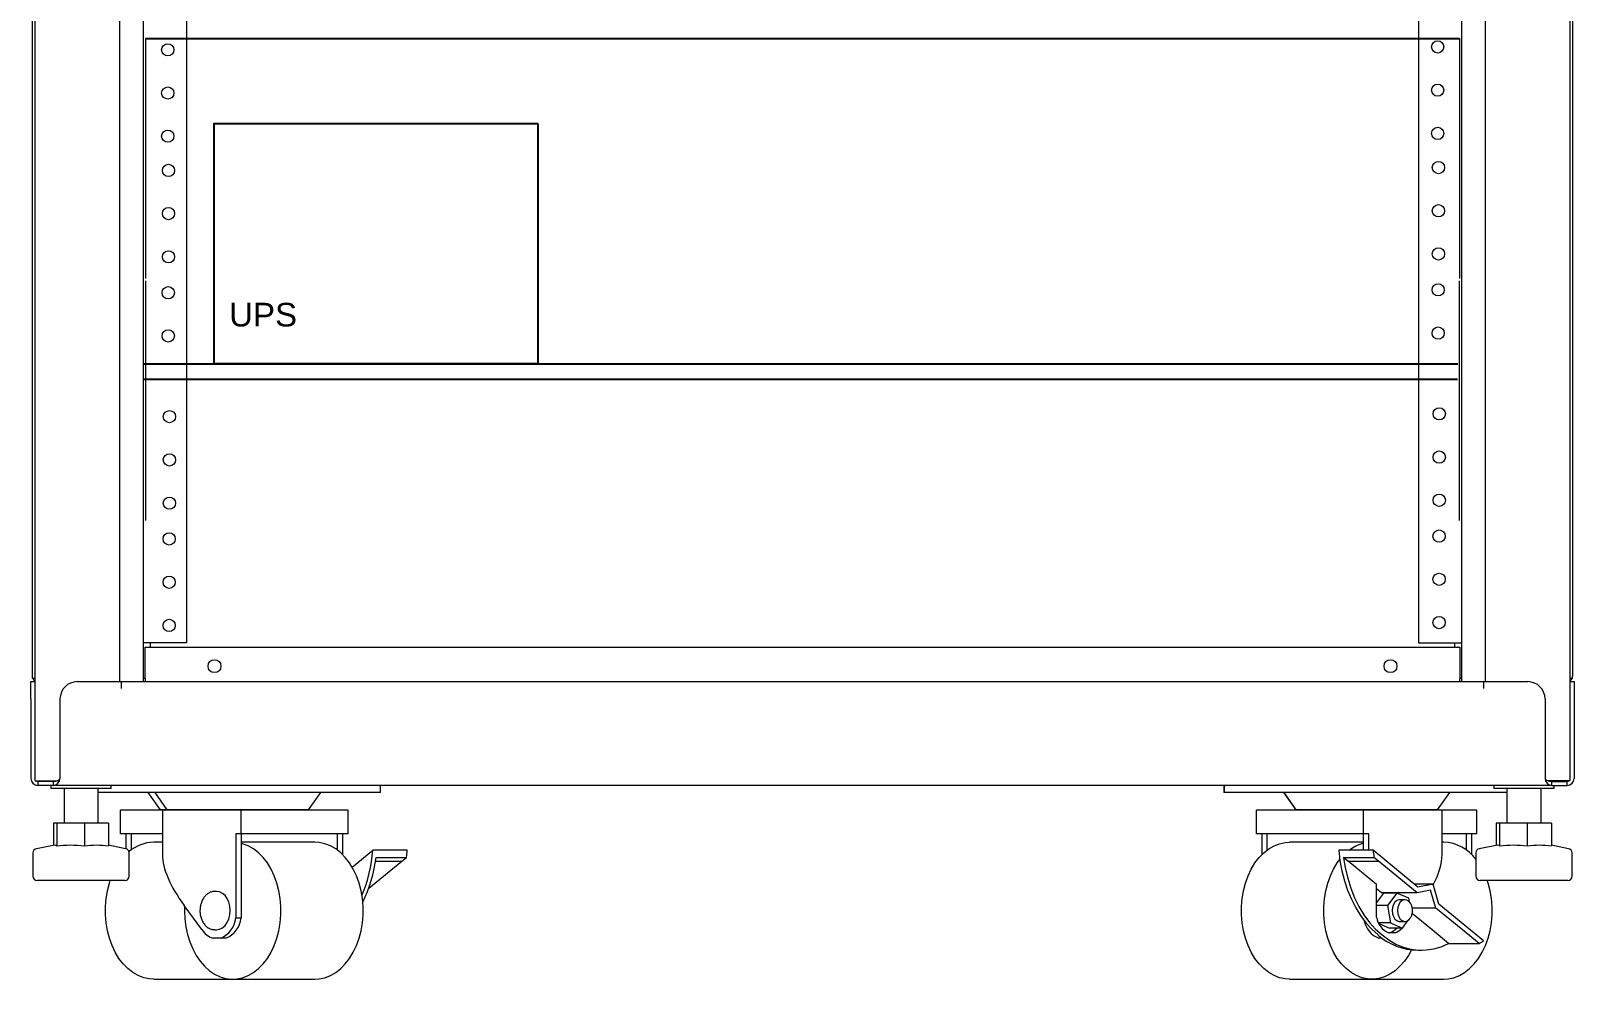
# Model space of a CAD drawing. Header units: inches. Extents: x 29 to 2254, y 8 to 2046.
# Drawn here: x 29.01 to 49.72, y 12.04 to 24.77 of the extents above; entities that cross this region are included whole.
import ezdxf

# ---------------------------------------------------------------- set-up
doc = ezdxf.new("R2010")
doc.units = ezdxf.units.IN
doc.header["$MEASUREMENT"] = 0
doc.layers.add('AV3', color=7, linetype='Continuous')
doc.styles.get("Standard").update_dxf_attribs({"font": 'arial.ttf'})

msp = doc.modelspace()

# ---------------------------------------------------------------- linework, layer by layer
at = {"color": 7, "linetype": 'Continuous', "lineweight": 18}
for p, q in [((29.061, 47.645), (29.061, 14.712)), ((49.672, 14.712), (49.672, 47.645)), ((30.198, 46.323), (30.198, 16.033)), ((30.518, 46.323), (30.518, 16.033)), ((48.215, 16.033), (48.215, 46.323)), ((48.534, 16.033), (48.534, 46.323)), ((29.029, 16.108), (29.029, 46.149)), ((49.704, 46.149), (49.704, 16.108)), ((31.098, 30.925), (31.098, 16.556)), ((47.635, 30.925), (47.635, 16.556)), ((30.547, 24.667), (30.547, 21.447)), ((48.186, 24.667), (48.186, 21.447)), ((30.547, 21.415), (30.547, 18.195)), ((48.186, 18.195), (48.186, 21.415)), ((30.704, 16.556), (30.518, 16.556)), ((30.545, 16.405), (30.545, 16.498)), ((30.545, 16.498), (48.188, 16.498)), ((30.545, 16.074), (30.545, 16.405)), ((30.611, 16.556), (30.611, 16.498)), ((31.098, 16.556), (30.704, 16.556)), ((47.635, 16.556), (48.029, 16.556)), ((48.029, 16.556), (48.215, 16.556)), ((48.122, 16.498), (48.122, 16.556)), ((48.188, 16.498), (48.188, 16.405)), ((48.188, 16.405), (48.188, 16.074)), ((29.009, 16.033), (29.061, 16.033)), ((29.009, 15.801), (29.009, 16.033)), ((29.029, 16.075), (29.029, 16.108)), ((29.061, 16.075), (29.029, 16.075)), ((29.632, 16.033), (30.227, 16.033)), ((30.227, 16.033), (48.506, 16.033)), ((30.227, 15.941), (30.227, 16.033)), ((30.545, 16.075), (30.518, 16.075)), ((30.545, 16.074), (30.545, 16.033)), ((48.215, 16.075), (48.188, 16.075)), ((48.188, 16.033), (48.188, 16.074)), ((48.506, 16.033), (48.506, 15.941)), ((48.506, 16.033), (49.101, 16.033)), ((49.704, 16.075), (49.672, 16.075)), ((49.672, 16.033), (49.724, 16.033)), ((49.704, 16.075), (49.704, 16.108)), ((49.724, 16.033), (49.724, 15.801)), ((29.009, 15.801), (29.009, 14.734)), ((29.4, 15.801), (29.4, 14.734)), ((49.333, 15.801), (49.333, 14.734)), ((49.724, 15.801), (49.724, 14.734)), ((29.062, 14.7), (29.088, 14.7)), ((29.088, 14.7), (29.324, 14.7)), ((29.102, 14.693), (29.102, 14.641)), ((29.307, 14.693), (29.102, 14.693)), ((29.307, 14.641), (29.102, 14.641)), ((29.277, 14.641), (29.277, 14.598)), ((30.089, 14.598), (29.277, 14.598)), ((29.307, 14.693), (29.307, 14.641)), ((49.426, 14.641), (29.307, 14.641)), ((29.324, 14.7), (29.379, 14.7)), ((29.454, 14.598), (29.454, 14.134)), ((29.911, 14.134), (29.911, 14.598)), ((29.956, 14.546), (29.911, 14.546)), ((31.966, 14.546), (29.956, 14.546)), ((30.089, 14.598), (30.089, 14.641)), ((30.58, 14.546), (30.744, 14.312)), ((30.672, 14.546), (30.836, 14.312)), ((32.377, 14.546), (31.966, 14.546)), ((33.615, 14.546), (32.377, 14.546)), ((32.736, 14.312), (32.9, 14.546)), ((33.701, 14.546), (33.615, 14.546)), ((33.701, 14.546), (33.701, 14.641)), ((45.024, 14.641), (45.024, 14.546)), ((45.026, 14.546), (45.024, 14.546)), ((45.026, 14.641), (45.026, 14.546)), ((45.112, 14.546), (45.026, 14.546)), ((46.352, 14.546), (45.112, 14.546)), ((45.824, 14.546), (45.988, 14.312)), ((45.826, 14.546), (45.99, 14.312)), ((46.762, 14.546), (46.352, 14.546)), ((48.77, 14.546), (46.762, 14.546)), ((47.891, 14.312), (48.054, 14.546)), ((48.644, 14.641), (48.644, 14.598)), ((48.847, 14.598), (48.644, 14.598)), ((48.822, 14.546), (48.77, 14.546)), ((48.822, 14.598), (48.822, 14.134)), ((49.456, 14.598), (48.847, 14.598)), ((49.279, 14.134), (49.279, 14.598)), ((49.409, 14.7), (49.354, 14.7)), ((49.645, 14.7), (49.409, 14.7)), ((49.426, 14.641), (49.426, 14.693)), ((49.426, 14.693), (49.631, 14.693)), ((49.426, 14.641), (49.631, 14.641)), ((49.456, 14.598), (49.456, 14.641)), ((49.631, 14.641), (49.631, 14.693)), ((49.671, 14.7), (49.645, 14.7)), ((30.214, 13.99), (30.214, 14.306)), ((30.774, 14.306), (30.214, 14.306)), ((30.836, 14.312), (30.744, 14.312)), ((30.774, 14.306), (30.774, 13.707)), ((31.068, 14.306), (30.774, 14.306)), ((32.456, 14.312), (30.836, 14.312)), ((31.83, 14.306), (31.068, 14.306)), ((31.83, 13.99), (31.83, 14.306)), ((33.266, 14.306), (31.83, 14.306)), ((32.736, 14.312), (32.456, 14.312)), ((33.266, 13.99), (33.266, 14.306)), ((45.46, 13.99), (45.46, 14.306)), ((46.898, 14.306), (45.46, 14.306)), ((45.99, 14.312), (45.988, 14.312)), ((46.271, 14.312), (45.99, 14.312)), ((47.891, 14.312), (46.271, 14.312)), ((46.898, 13.99), (46.898, 14.306)), ((47.659, 14.306), (46.898, 14.306)), ((47.952, 14.306), (47.659, 14.306)), ((47.952, 13.706), (47.952, 14.306)), ((48.419, 14.306), (47.952, 14.306)), ((48.419, 13.99), (48.419, 14.306)), ((29.312, 14.134), (29.312, 13.836)), ((29.357, 14.134), (29.312, 14.134)), ((29.727, 14.134), (29.357, 14.134)), ((29.357, 14.134), (29.357, 13.829)), ((30.053, 14.134), (29.727, 14.134)), ((29.727, 14.134), (29.727, 13.829)), ((30.053, 14.134), (30.053, 13.829)), ((48.679, 14.134), (48.679, 13.836)), ((48.724, 14.134), (48.679, 14.134)), ((48.724, 14.134), (48.724, 13.829)), ((49.095, 14.134), (48.724, 14.134)), ((49.095, 14.134), (49.095, 13.829)), ((49.421, 14.134), (49.095, 14.134)), ((49.421, 14.134), (49.421, 13.829)), ((30.774, 13.99), (30.214, 13.99)), ((30.284, 13.99), (30.284, 13.79)), ((30.355, 13.99), (30.355, 13.771)), ((31.76, 13.99), (31.76, 12.861)), ((31.83, 13.99), (31.76, 13.99)), ((33.266, 13.99), (31.83, 13.99)), ((31.831, 13.99), (31.831, 12.861)), ((33.126, 13.77), (33.126, 13.99)), ((33.196, 13.709), (33.196, 13.99)), ((46.898, 13.99), (45.46, 13.99)), ((45.53, 13.99), (45.53, 13.708)), ((45.601, 13.99), (45.601, 13.77)), ((46.897, 13.769), (46.897, 13.99)), ((46.968, 13.99), (46.898, 13.99)), ((46.968, 13.769), (46.968, 13.99)), ((48.419, 13.99), (47.952, 13.99)), ((48.278, 13.771), (48.278, 13.99)), ((48.349, 13.71), (48.349, 13.99)), ((29.037, 13.733), (29.037, 13.422)), ((29.332, 13.84), (29.084, 13.79)), ((30.281, 13.79), (30.053, 13.836)), ((30.328, 13.422), (30.328, 13.733)), ((30.774, 13.877), (30.659, 13.877)), ((32.822, 13.877), (31.831, 13.877)), ((33.323, 13.542), (33.6, 13.769)), ((34.061, 13.769), (33.6, 13.769)), ((33.642, 13.674), (34.051, 13.674)), ((33.99, 13.624), (34.051, 13.674)), ((46.897, 13.877), (45.904, 13.877)), ((47.026, 13.769), (46.565, 13.769)), ((46.628, 13.674), (47.036, 13.674)), ((46.688, 13.624), (46.628, 13.674)), ((47.626, 13.276), (47.026, 13.769)), ((47.097, 13.624), (47.036, 13.674)), ((47.975, 13.877), (47.952, 13.877)), ((48.404, 13.733), (48.404, 13.422)), ((48.7, 13.84), (48.451, 13.79)), ((49.649, 13.79), (49.421, 13.836)), ((49.696, 13.422), (49.696, 13.733)), ((33.544, 13.259), (33.989, 13.624)), ((33.635, 13.624), (33.99, 13.624)), ((46.688, 13.624), (47.097, 13.624)), ((47.073, 13.309), (46.689, 13.624)), ((47.615, 13.2), (47.097, 13.625)), ((30.27, 13.363), (29.096, 13.363)), ((47.073, 12.871), (47.073, 13.309)), ((47.83, 13.313), (47.582, 13.313)), ((47.83, 13.313), (47.626, 13.276)), ((47.909, 13.044), (47.83, 13.313)), ((49.637, 13.363), (48.463, 13.363)), ((31.503, 13.217), (31.477, 13.217)), ((47.136, 13.2), (47.073, 13.252)), ((47.167, 13.194), (47.073, 13.067)), ((47.615, 13.2), (47.136, 13.2)), ((47.342, 13.194), (47.167, 13.194)), ((47.342, 13.194), (47.219, 13.028)), ((47.329, 13.194), (47.327, 13.2)), ((47.505, 13.125), (47.342, 13.194)), ((47.454, 13.104), (47.382, 13.104)), ((47.513, 13.078), (47.505, 13.125)), ((47.797, 13.232), (47.615, 13.2)), ((47.868, 12.993), (47.797, 13.232)), ((31.305, 12.707), (31.068, 13.027)), ((31.76, 12.861), (31.831, 12.861)), ((47.219, 13.028), (47.073, 13.028)), ((47.219, 13.028), (47.258, 12.793)), ((47.543, 12.89), (47.544, 12.891)), ((47.544, 12.891), (47.544, 12.892)), ((47.55, 12.911), (47.553, 12.915)), ((47.551, 12.915), (47.553, 12.915)), ((47.868, 12.993), (47.553, 12.993)), ((47.816, 12.7), (47.553, 12.915)), ((48.225, 12.7), (47.868, 12.993)), ((48.509, 12.552), (47.909, 13.044)), ((31.477, 12.702), (31.503, 12.702)), ((47.258, 12.793), (47.098, 12.793)), ((47.102, 12.786), (47.246, 12.725)), ((47.322, 12.662), (47.233, 12.662)), ((47.421, 12.725), (47.246, 12.725)), ((47.258, 12.793), (47.421, 12.725)), ((47.382, 12.815), (47.454, 12.815)), ((47.421, 12.725), (47.498, 12.829)), ((48.038, 12.518), (47.816, 12.7)), ((48.447, 12.518), (48.225, 12.7)), ((31.553, 12.588), (31.454, 12.588)), ((31.623, 12.588), (31.553, 12.588)), ((47.149, 12.588), (47.105, 12.588)), ((47.626, 12.429), (47.678, 12.429)), ((48.038, 12.518), (48.447, 12.518)), ((30.659, 12.039), (31.719, 12.039)), ((31.719, 12.039), (32.822, 12.039)), ((45.904, 12.039), (47.009, 12.039)), ((47.009, 12.039), (47.975, 12.039))]:
    msp.add_line(p, q, dxfattribs=at)
at = {"color": 7, "linetype": 'Continuous', "lineweight": 18, "flags": 128}
for points in [[(31.073, 13.021), (31.071, 12.958), (31.076, 12.85), (31.089, 12.742), (31.112, 12.638), (31.143, 12.539), (31.182, 12.445), (31.228, 12.358), (31.282, 12.28), (31.341, 12.212), (31.406, 12.153), (31.476, 12.107), (31.548, 12.072), (31.623, 12.049), (31.7, 12.04), (31.776, 12.043), (31.852, 12.059), (31.926, 12.088), (31.997, 12.129), (32.065, 12.181), (32.127, 12.245), (32.184, 12.318), (32.234, 12.401), (32.277, 12.491), (32.312, 12.588), (32.338, 12.69), (32.356, 12.796), (32.365, 12.904), (32.365, 13.013), (32.356, 13.121), (32.338, 13.227), (32.312, 13.329), (32.277, 13.426), (32.234, 13.516), (32.184, 13.599), (32.127, 13.672), (32.065, 13.736), (31.997, 13.788), (31.926, 13.829), (31.852, 13.858), (31.831, 13.864)], [(32.822, 12.039), (32.88, 12.043), (32.956, 12.059), (33.03, 12.088), (33.101, 12.129), (33.168, 12.181), (33.23, 12.245), (33.287, 12.318), (33.337, 12.401), (33.38, 12.491), (33.415, 12.588), (33.442, 12.69), (33.46, 12.796), (33.469, 12.904), (33.469, 13.013), (33.46, 13.121), (33.442, 13.227), (33.415, 13.329), (33.38, 13.426), (33.337, 13.516), (33.287, 13.599), (33.23, 13.672), (33.168, 13.736), (33.101, 13.788), (33.03, 13.829), (32.956, 13.858), (32.88, 13.874), (32.822, 13.877)], [(45.904, 12.039), (45.847, 12.043), (45.771, 12.059), (45.697, 12.088), (45.626, 12.129), (45.559, 12.181), (45.496, 12.245), (45.44, 12.318), (45.39, 12.401), (45.347, 12.491), (45.312, 12.588), (45.285, 12.69), (45.267, 12.796), (45.258, 12.904), (45.258, 13.013), (45.267, 13.121), (45.285, 13.227), (45.312, 13.329), (45.347, 13.426), (45.39, 13.516), (45.44, 13.599), (45.496, 13.672), (45.559, 13.736), (45.626, 13.788), (45.697, 13.829), (45.771, 13.858), (45.847, 13.874), (45.904, 13.877)], [(46.565, 13.769), (46.581, 13.629), (46.606, 13.493), (46.64, 13.36), (46.683, 13.233), (46.734, 13.112), (46.792, 12.998), (46.858, 12.892), (46.93, 12.795), (47.008, 12.708), (47.092, 12.632)], [(46.628, 13.674), (46.651, 13.532), (46.684, 13.393), (46.726, 13.26), (46.777, 13.133), (46.836, 13.013), (46.903, 12.903), (46.977, 12.801), (47.058, 12.711), (47.145, 12.632), (47.236, 12.565), (47.332, 12.511), (47.43, 12.47), (47.531, 12.443), (47.634, 12.43), (47.737, 12.431), (47.839, 12.446), (47.94, 12.475), (48.038, 12.518)], [(47.54, 12.434), (47.499, 12.358), (47.445, 12.28), (47.386, 12.212), (47.321, 12.153), (47.252, 12.107), (47.179, 12.072), (47.104, 12.049), (47.028, 12.04), (46.951, 12.043), (46.875, 12.059), (46.801, 12.088), (46.73, 12.129), (46.663, 12.181), (46.601, 12.245), (46.544, 12.318), (46.494, 12.401), (46.452, 12.491), (46.417, 12.588), (46.39, 12.69), (46.372, 12.796), (46.363, 12.904), (46.363, 13.013), (46.372, 13.121), (46.39, 13.227), (46.417, 13.329), (46.452, 13.426), (46.494, 13.516), (46.544, 13.599), (46.579, 13.645)], [(47.097, 13.625), (47.097, 13.625), (47.097, 13.625), (47.097, 13.625), (47.097, 13.625), (47.097, 13.625), (47.097, 13.624), (47.097, 13.624), (47.097, 13.624)], [(30.659, 12.039), (30.601, 12.043), (30.525, 12.059), (30.45, 12.088), (30.379, 12.129), (30.312, 12.181), (30.249, 12.245), (30.192, 12.318), (30.142, 12.401), (30.099, 12.491), (30.064, 12.588), (30.037, 12.69), (30.019, 12.796), (30.01, 12.904), (30.01, 13.013), (30.019, 13.121), (30.037, 13.227), (30.064, 13.329), (30.075, 13.363)], [(47.975, 12.039), (48.032, 12.043), (48.108, 12.059), (48.183, 12.088), (48.254, 12.129), (48.321, 12.181), (48.384, 12.245), (48.441, 12.318), (48.491, 12.401), (48.534, 12.491), (48.569, 12.588), (48.596, 12.69), (48.614, 12.796), (48.623, 12.904), (48.623, 13.013), (48.614, 13.121), (48.596, 13.227), (48.569, 13.329), (48.558, 13.363)], [(31.684, 12.959), (31.68, 13.017), (31.666, 13.071), (31.645, 13.12), (31.616, 13.16), (31.582, 13.191), (31.543, 13.21), (31.503, 13.217)], [(47.382, 13.104), (47.374, 13.104), (47.344, 13.094), (47.318, 13.073), (47.297, 13.041), (47.284, 13.002), (47.28, 12.959)], [(47.352, 12.959), (47.357, 12.917), (47.37, 12.878), (47.39, 12.846), (47.417, 12.825), (47.446, 12.815), (47.477, 12.818), (47.505, 12.834), (47.529, 12.861), (47.546, 12.897), (47.555, 12.938), (47.555, 12.981), (47.546, 13.022), (47.529, 13.058), (47.505, 13.085), (47.477, 13.101), (47.446, 13.104), (47.417, 13.094), (47.39, 13.073), (47.37, 13.041), (47.357, 13.002), (47.352, 12.959)], [(31.503, 12.702), (31.543, 12.709), (31.582, 12.728), (31.616, 12.758), (31.645, 12.799), (31.666, 12.848), (31.68, 12.902), (31.684, 12.959)], [(47.28, 12.959), (47.284, 12.917), (47.297, 12.878), (47.318, 12.846), (47.344, 12.825), (47.374, 12.815), (47.382, 12.815)]]:
    msp.add_lwpolyline(points, dxfattribs=at)
at = {"color": 7, "linetype": 'Continuous', "lineweight": 18}
for centre, radius in [((30.847, 24.516), 0.0822), ((47.892, 24.555), 0.0822), ((47.892, 23.974), 0.0822), ((30.847, 23.936), 0.0822), ((30.847, 23.356), 0.0822), ((47.892, 23.394), 0.0822), ((47.902, 22.935), 0.0822), ((30.857, 22.897), 0.0822), ((30.857, 22.317), 0.0822), ((47.902, 22.355), 0.0822), ((30.857, 21.737), 0.0822), ((47.902, 21.775), 0.0822), ((30.854, 21.255), 0.0822), ((47.899, 21.293), 0.0822), ((30.854, 20.675), 0.0822), ((47.899, 20.713), 0.0822), ((47.914, 19.629), 0.0822), ((30.869, 19.591), 0.0822), ((30.869, 19.01), 0.0822), ((47.914, 19.048), 0.0822), ((30.869, 18.43), 0.0822), ((47.914, 18.468), 0.0822), ((30.866, 17.949), 0.0822), ((47.911, 17.987), 0.0822), ((30.866, 17.368), 0.0822), ((47.911, 17.407), 0.0822), ((30.866, 16.788), 0.0822), ((47.911, 16.826), 0.0822), ((31.474, 16.241), 0.0868), ((47.259, 16.241), 0.0868)]:
    msp.add_circle(centre, radius, dxfattribs=at)
for centre, radius, start, end in [((29.103, 16.108), 0.0743, 205.9445, 235.3369), ((29.632, 15.801), 0.232, 90, 180), ((49.101, 15.801), 0.232, 0, 90), ((49.629, 16.108), 0.0743, 304.6631, 334.0555), ((29.102, 14.734), 0.0928, 180, 270), ((29.307, 14.734), 0.0928, 270, 0), ((49.426, 14.734), 0.0928, 180, 270), ((49.631, 14.734), 0.0928, 270, 0), ((29.102, 14.734), 0.0408, 234.9032, 270), ((49.631, 14.734), 0.0408, 270, 305.0968), ((29.096, 13.733), 0.0585, 101.3222, 180), ((30.27, 13.733), 0.0585, 0, 78.6778), ((30.667, 13.363), 0.515, 90.9921, 131.4968), ((31.645, 13.92), 1.96, 337.3049, 355.5788), ((31.769, 13.9), 1.887, 333.9965, 353.1056), ((31.95, 13.944), 2.118, 352.6798, 355.2529), ((47.03, 13.347), 0.533, 104.4415, 127.8284), ((49.139, 13.944), 2.12, 184.7416, 187.3126), ((47.954, 13.323), 0.555, 35.8288, 87.9007), ((48.463, 13.733), 0.0585, 101.3222, 180), ((49.637, 13.733), 0.0585, 0, 78.6778), ((29.096, 13.422), 0.0585, 180, 270), ((30.27, 13.422), 0.0585, 270, 0), ((48.463, 13.422), 0.0585, 180, 270), ((49.637, 13.422), 0.0585, 270, 0), ((31.432, 12.895), 0.33, 291.3965, 354.0544), ((31.503, 12.895), 0.33, 291.3965, 354.0543), ((47.334, 12.906), 0.264, 187.5753, 247.4163), ((31.532, 12.838), 0.262, 210.0762, 252.6523), ((47.219, 12.887), 0.32, 190.9468, 248.9957), ((47.19, 12.85), 0.197, 287.9989, 320.6977), ((47.261, 12.85), 0.197, 287.9991, 320.6974), ((47.64, 13.269), 0.841, 229.2932, 269.026), ((48.033, 13.331), 0.913, 296.9816, 301.4482)]:
    msp.add_arc(centre, radius, start, end, dxfattribs=at)
for centre, major_axis, ratio, start_param, end_param in [((29.307, 14.734), (0.0928, 0), 0.44, 4.712389, 6.283185), ((49.426, 14.734), (0.0928, 0), 0.44, 3.141593, 4.712389), ((31.786, 13.027), (0.943, -0.881), 0.415568, 3.511683, 4.29359), ((46.94, 13.027), (0.943, 0.881), 0.416185, 5.422017, 5.912619)]:
    msp.add_ellipse(centre, major_axis=major_axis, ratio=ratio, start_param=start_param, end_param=end_param, dxfattribs=at)
for points, knots in [([(29.33, 13.838), (29.331, 13.839), (29.34, 13.844), (29.349, 13.836), (29.357, 13.829)], [0, 0, 0, 0, 0.156717, 1, 1, 1, 1]), ([(29.357, 13.829), (29.418, 13.835), (29.542, 13.846), (29.665, 13.835), (29.727, 13.829)], [0, 0, 0, 0, 0.497322, 1, 1, 1, 1]), ([(29.727, 13.829), (29.781, 13.835), (29.89, 13.846), (29.999, 13.835), (30.053, 13.829)], [0, 0, 0, 0, 0.497321, 1, 1, 1, 1]), ([(48.698, 13.838), (48.699, 13.839), (48.708, 13.844), (48.717, 13.836), (48.724, 13.829)], [0, 0, 0, 0, 0.156717, 1, 1, 1, 1]), ([(48.724, 13.829), (48.786, 13.835), (48.909, 13.846), (49.033, 13.835), (49.095, 13.829)], [0, 0, 0, 0, 0.497322, 1, 1, 1, 1]), ([(49.095, 13.829), (49.149, 13.835), (49.258, 13.846), (49.366, 13.835), (49.421, 13.829)], [0, 0, 0, 0, 0.4973221, 1, 1, 1, 1]), ([(31.477, 13.215), (31.467, 13.215), (31.444, 13.215), (31.407, 13.202), (31.37, 13.179), (31.338, 13.146), (31.311, 13.105), (31.292, 13.057), (31.281, 13.007), (31.28, 12.974), (31.279, 12.959)], [0, 0, 0, 0, 0.087509, 0.215307, 0.343446, 0.474622, 0.609621, 0.747457, 0.886634, 1, 1, 1, 1]), ([(31.279, 12.959), (31.279, 12.949), (31.28, 12.921), (31.288, 12.875), (31.306, 12.824), (31.333, 12.779), (31.367, 12.742), (31.406, 12.717), (31.443, 12.703), (31.465, 12.704), (31.473, 12.704)], [0, 0, 0, 0, 0.077687, 0.219736, 0.362841, 0.507042, 0.651571, 0.794181, 0.932246, 1, 1, 1, 1])]:
    msp.add_open_spline(points, degree=3, knots=knots, dxfattribs=at)
at = {"layer": 'AV3'}
for p, q in [((30.547, 24.667), (48.186, 24.667)), ((30.523, 20.301), (48.163, 20.301)), ((30.518, 20.095), (48.158, 20.095))]:
    msp.add_line(p, q, dxfattribs=at)
msp.add_lwpolyline([(35.818, 23.524), (31.463, 23.524), (31.463, 20.303), (35.818, 20.303)], close=True, dxfattribs=at)

# ---------------------------------------------------------------- texts
at = {"layer": 'AV3', "insert": (31.671, 21.119), "char_height": 0.3173, "attachment_point": 1}
msp.add_mtext_dynamic_manual_height_columns('UPS', width=2.7448, gutter_width=3.173, heights=[0], dxfattribs=at)

doc.saveas('drawing.dxf')
